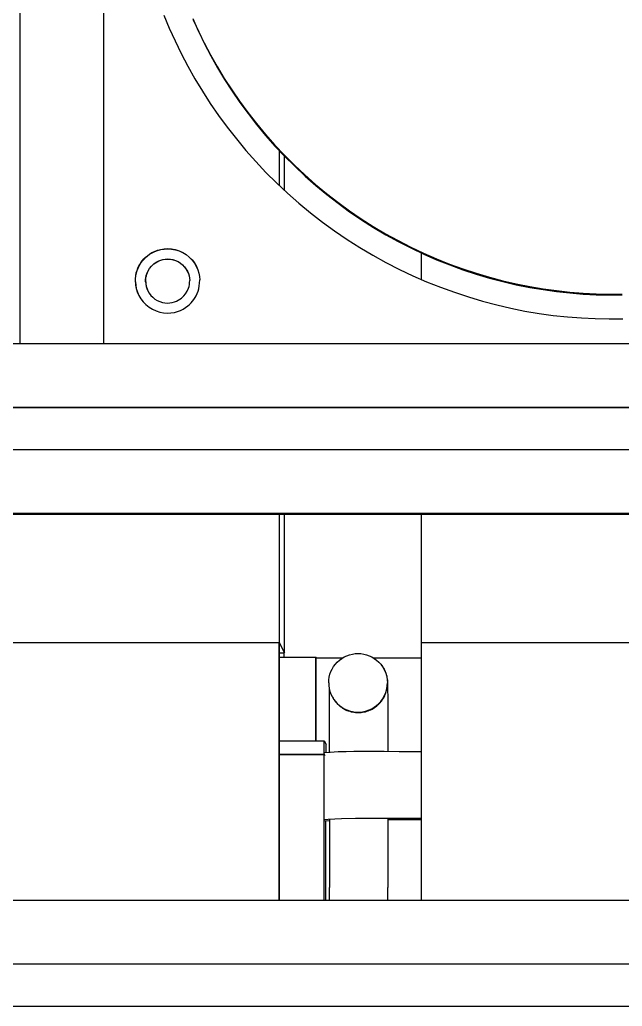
# Model space of a CAD drawing. Header units: millimetres. Extents: x -244 to 244, y -316 to 313.
# Drawn here: x -70.7 to 1.1, y 37 to 154.7 of the extents above; entities that cross this region are included whole.
import ezdxf

# ---------------------------------------------------------------- set-up
doc = ezdxf.new("R2010")
doc.units = ezdxf.units.MM
doc.layers.add('VISIBLE', color=7, linetype='Continuous')

msp = doc.modelspace()

# ---------------------------------------------------------------- linework, layer by layer
at = {"layer": 'VISIBLE'}
for p, q in [((-70.7, 116.05), (-70.7, 236.96)), ((-60.7, 116.05), (-60.7, 237.33)), ((-53.54, 155.21), (-52.9, 153.68)), ((-50.09, 154.81), (-49.44, 153.36)), ((-50.05, 154.68), (-49.39, 153.23)), ((-52.9, 153.68), (-52.21, 152.15)), ((-49.44, 153.36), (-48.74, 151.92)), ((-49.39, 153.23), (-48.69, 151.79)), ((-52.21, 152.15), (-51.47, 150.63)), ((-48.74, 151.92), (-47.99, 150.5)), ((-48.69, 151.79), (-47.95, 150.37)), ((-51.47, 150.63), (-50.68, 149.12)), ((-47.99, 150.5), (-47.19, 149.08)), ((-47.95, 150.37), (-47.15, 148.95)), ((-50.68, 149.12), (-49.84, 147.63)), ((-47.19, 149.08), (-46.35, 147.68)), ((-47.15, 148.95), (-46.31, 147.56)), ((-49.84, 147.63), (-48.95, 146.15)), ((-46.35, 147.68), (-45.46, 146.3)), ((-46.31, 147.56), (-45.42, 146.17)), ((-48.95, 146.15), (-48.01, 144.69)), ((-45.46, 146.3), (-44.52, 144.94)), ((-45.42, 146.17), (-44.49, 144.81)), ((-44.52, 144.94), (-43.54, 143.6)), ((-44.49, 144.81), (-43.51, 143.48)), ((-48.01, 144.69), (-47.02, 143.26)), ((-47.02, 143.26), (-45.98, 141.84)), ((-43.54, 143.6), (-42.51, 142.28)), ((-43.51, 143.48), (-42.48, 142.16)), ((-45.98, 141.84), (-44.9, 140.45)), ((-42.51, 142.28), (-41.44, 140.99)), ((-42.48, 142.16), (-41.41, 140.87)), ((-44.9, 140.45), (-43.77, 139.09)), ((-41.44, 140.99), (-40.33, 139.73)), ((-41.41, 140.87), (-40.29, 139.61)), ((-43.77, 139.09), (-42.59, 137.76)), ((-40.33, 139.73), (-39.17, 138.5)), ((-40.29, 139.61), (-39.14, 138.38)), ((-39.77, 134.88), (-39.77, 139.06)), ((-42.59, 137.76), (-41.37, 136.46)), ((-39.17, 138.5), (-37.97, 137.31)), ((-39.17, 134.32), (-39.17, 138.41)), ((-39.14, 138.38), (-37.94, 137.19)), ((-37.97, 137.31), (-36.73, 136.15)), ((-37.94, 137.19), (-36.7, 136.03)), ((-41.37, 136.46), (-40.1, 135.2)), ((-36.73, 136.15), (-35.46, 135.02)), ((-36.7, 136.03), (-35.43, 134.9)), ((-40.1, 135.2), (-38.79, 133.97)), ((-35.46, 135.02), (-34.14, 133.93)), ((-35.43, 134.9), (-34.12, 133.82)), ((-38.79, 133.97), (-37.45, 132.78)), ((-34.14, 133.93), (-32.8, 132.89)), ((-34.12, 133.82), (-32.77, 132.78)), ((-37.45, 132.78), (-36.06, 131.63)), ((-32.8, 132.89), (-31.42, 131.89)), ((-32.77, 132.78), (-31.39, 131.77)), ((-31.42, 131.89), (-30.01, 130.93)), ((-36.06, 131.63), (-34.64, 130.53)), ((-31.39, 131.77), (-29.98, 130.81)), ((-30.01, 130.93), (-28.57, 130.01)), ((-29.98, 130.81), (-28.54, 129.9)), ((-34.64, 130.53), (-33.18, 129.47)), ((-28.57, 130.01), (-27.1, 129.14)), ((-28.54, 129.9), (-27.08, 129.03)), ((-33.18, 129.47), (-31.69, 128.46)), ((-31.69, 128.46), (-30.17, 127.49)), ((-27.1, 129.14), (-25.61, 128.32)), ((-27.08, 129.03), (-25.59, 128.21)), ((-25.61, 128.32), (-24.1, 127.55)), ((-54.65, 127.04), (-54.3, 127.18)), ((-54.64, 127.02), (-54.29, 127.16)), ((-54.3, 127.18), (-53.92, 127.28)), ((-54.29, 127.16), (-53.91, 127.26)), ((-53.92, 127.28), (-53.51, 127.34)), ((-53.91, 127.26), (-53.5, 127.32)), ((-53.51, 127.34), (-53.08, 127.36)), ((-53.5, 127.32), (-53.07, 127.35)), ((-53.08, 127.36), (-52.64, 127.34)), ((-53.07, 127.35), (-52.63, 127.32)), ((-52.64, 127.34), (-52.19, 127.25)), ((-52.63, 127.32), (-52.18, 127.23)), ((-52.19, 127.25), (-51.74, 127.11)), ((-52.18, 127.23), (-51.73, 127.09)), ((-30.17, 127.49), (-28.62, 126.57)), ((-25.59, 128.21), (-24.08, 127.44)), ((-24.1, 127.55), (-22.57, 126.82)), ((-24.08, 127.44), (-22.55, 126.72)), ((-56.11, 125.93), (-55.93, 126.13)), ((-56.1, 125.91), (-55.92, 126.11)), ((-55.93, 126.13), (-55.74, 126.33)), ((-55.92, 126.11), (-55.73, 126.31)), ((-55.74, 126.33), (-55.51, 126.52)), ((-55.73, 126.31), (-55.5, 126.51)), ((-55.51, 126.52), (-55.25, 126.71)), ((-55.5, 126.51), (-55.25, 126.69)), ((-55.25, 126.71), (-54.97, 126.89)), ((-55.25, 126.69), (-54.96, 126.87)), ((-54.97, 126.89), (-54.65, 127.04)), ((-54.96, 126.87), (-54.64, 127.02)), ((-54.16, 125.91), (-53.92, 126)), ((-54.15, 125.89), (-53.91, 125.98)), ((-53.92, 126), (-53.66, 126.07)), ((-53.91, 125.98), (-53.65, 126.05)), ((-53.66, 126.07), (-53.38, 126.12)), ((-53.65, 126.05), (-53.37, 126.1)), ((-53.38, 126.12), (-53.08, 126.13)), ((-53.37, 126.1), (-53.08, 126.11)), ((-53.08, 126.13), (-52.78, 126.11)), ((-53.08, 126.11), (-52.77, 126.09)), ((-52.78, 126.11), (-52.47, 126.05)), ((-52.77, 126.09), (-52.46, 126.04)), ((-52.77, 126.09), (-52.46, 126.04)), ((-52.47, 126.05), (-52.17, 125.96)), ((-52.46, 126.04), (-52.16, 125.94)), ((-52.46, 126.04), (-52.16, 125.94)), ((-52.17, 125.96), (-51.87, 125.82)), ((-51.74, 127.11), (-51.31, 126.92)), ((-51.74, 127.11), (-51.31, 126.92)), ((-51.73, 127.09), (-51.3, 126.9)), ((-51.31, 126.92), (-50.9, 126.66)), ((-51.31, 126.92), (-50.9, 126.66)), ((-51.3, 126.9), (-50.89, 126.65)), ((-50.9, 126.66), (-50.52, 126.36)), ((-50.89, 126.65), (-50.52, 126.35)), ((-50.52, 126.36), (-50.19, 126.02)), ((-50.52, 126.35), (-50.19, 126)), ((-50.19, 126.02), (-49.91, 125.65)), ((-50.19, 126), (-49.9, 125.63)), ((-28.62, 126.57), (-27.05, 125.71)), ((-22.81, 123.68), (-22.81, 126.84)), ((-22.57, 126.82), (-21.02, 126.15)), ((-22.55, 126.72), (-21, 126.04)), ((-22.55, 126.72), (-21, 126.04)), ((-21.02, 126.15), (-19.46, 125.53)), ((-21, 126.04), (-19.44, 125.42)), ((-56.75, 124.76), (-56.64, 125.04)), ((-56.74, 124.74), (-56.63, 125.02)), ((-56.64, 125.04), (-56.52, 125.3)), ((-56.63, 125.02), (-56.51, 125.28)), ((-56.52, 125.3), (-56.39, 125.53)), ((-56.51, 125.28), (-56.38, 125.51)), ((-56.39, 125.53), (-56.25, 125.73)), ((-56.38, 125.51), (-56.25, 125.71)), ((-56.25, 125.73), (-56.11, 125.93)), ((-56.25, 125.71), (-56.1, 125.91)), ((-55.44, 124.72), (-55.25, 125.01)), ((-55.43, 124.7), (-55.25, 125)), ((-55.25, 125.01), (-55.03, 125.29)), ((-55.25, 125), (-55.03, 125.27)), ((-55.03, 125.29), (-54.74, 125.56)), ((-55.03, 125.27), (-54.74, 125.54)), ((-54.74, 125.56), (-54.57, 125.68)), ((-54.74, 125.54), (-54.56, 125.67)), ((-54.57, 125.68), (-54.37, 125.8)), ((-54.56, 125.67), (-54.36, 125.79)), ((-54.37, 125.8), (-54.16, 125.91)), ((-54.36, 125.79), (-54.15, 125.89)), ((-52.16, 125.94), (-51.86, 125.81)), ((-52.16, 125.94), (-51.86, 125.81)), ((-51.87, 125.82), (-51.59, 125.65)), ((-51.86, 125.81), (-51.58, 125.63)), ((-51.86, 125.81), (-51.58, 125.63)), ((-51.59, 125.65), (-51.33, 125.45)), ((-51.58, 125.63), (-51.33, 125.43)), ((-51.58, 125.63), (-51.33, 125.43)), ((-51.33, 125.45), (-51.11, 125.21)), ((-51.33, 125.43), (-51.1, 125.19)), ((-51.33, 125.43), (-51.1, 125.19)), ((-51.11, 125.21), (-50.91, 124.96)), ((-51.1, 125.19), (-50.91, 124.94)), ((-50.91, 124.96), (-50.76, 124.69)), ((-50.91, 124.94), (-50.75, 124.67)), ((-49.91, 125.65), (-49.68, 125.25)), ((-49.9, 125.63), (-49.67, 125.23)), ((-49.68, 125.25), (-49.5, 124.85)), ((-49.67, 125.23), (-49.5, 124.84)), ((-49.5, 124.85), (-49.38, 124.43)), ((-27.05, 125.71), (-25.45, 124.89)), ((-25.45, 124.89), (-23.84, 124.13)), ((-19.46, 125.53), (-17.88, 124.95)), ((-19.44, 125.42), (-17.87, 124.85)), ((-17.88, 124.95), (-16.3, 124.43)), ((-17.87, 124.85), (-16.28, 124.32)), ((-56.95, 123.78), (-56.91, 124.13)), ((-56.95, 123.4), (-56.95, 123.78)), ((-56.94, 123.76), (-56.9, 124.11)), ((-56.94, 123.38), (-56.94, 123.76)), ((-56.91, 124.13), (-56.84, 124.46)), ((-56.9, 124.11), (-56.83, 124.44)), ((-56.84, 124.46), (-56.75, 124.76)), ((-56.83, 124.44), (-56.74, 124.74)), ((-55.73, 123.68), (-55.7, 123.92)), ((-55.73, 123.42), (-55.73, 123.68)), ((-55.72, 123.66), (-55.69, 123.9)), ((-55.72, 123.4), (-55.72, 123.66)), ((-55.7, 123.92), (-55.65, 124.14)), ((-55.69, 123.9), (-55.64, 124.13)), ((-55.65, 124.14), (-55.59, 124.35)), ((-55.64, 124.13), (-55.58, 124.33)), ((-55.59, 124.35), (-55.44, 124.72)), ((-55.58, 124.33), (-55.43, 124.7)), ((-50.76, 124.69), (-50.63, 124.41)), ((-50.75, 124.67), (-50.63, 124.4)), ((-50.63, 124.41), (-50.55, 124.13)), ((-50.55, 124.13), (-50.5, 123.85)), ((-50.5, 123.85), (-50.47, 123.58)), ((-49.38, 124.43), (-49.3, 124.03)), ((-49.3, 124.03), (-49.27, 123.64)), ((-49.28, 123.26), (-49.27, 123.64)), ((-23.84, 124.13), (-22.2, 123.41)), ((-23.84, 124.13), (-22.2, 123.41)), ((-16.3, 124.43), (-14.7, 123.96)), ((-16.28, 124.32), (-14.69, 123.85)), ((-14.7, 123.96), (-13.11, 123.54)), ((-14.69, 123.85), (-13.09, 123.43)), ((-56.95, 123.4), (-56.92, 123.01)), ((-56.94, 123.38), (-56.91, 122.99)), ((-56.92, 123.01), (-56.84, 122.61)), ((-56.91, 122.99), (-56.84, 122.59)), ((-56.84, 122.61), (-56.72, 122.2)), ((-56.84, 122.59), (-56.71, 122.18)), ((-55.73, 123.42), (-55.71, 123.15)), ((-55.72, 123.4), (-55.7, 123.13)), ((-55.71, 123.15), (-55.66, 122.88)), ((-55.7, 123.13), (-55.65, 122.86)), ((-55.66, 122.88), (-55.57, 122.6)), ((-55.65, 122.86), (-55.56, 122.58)), ((-55.57, 122.6), (-55.45, 122.32)), ((-55.56, 122.58), (-55.45, 122.31)), ((-50.77, 122.29), (-50.61, 122.65)), ((-50.61, 122.65), (-50.55, 122.86)), ((-50.55, 122.86), (-50.51, 123.08)), ((-50.51, 123.08), (-50.48, 123.33)), ((-50.48, 123.33), (-50.47, 123.58)), ((-49.47, 122.28), (-49.38, 122.58)), ((-49.38, 122.58), (-49.32, 122.91)), ((-49.32, 122.91), (-49.28, 123.26)), ((-22.2, 123.41), (-20.55, 122.75)), ((-20.55, 122.75), (-18.89, 122.15)), ((-13.11, 123.54), (-11.5, 123.17)), ((-13.09, 123.43), (-11.5, 123.06)), ((-11.5, 123.17), (-9.9, 122.85)), ((-11.5, 123.06), (-9.89, 122.74)), ((-9.9, 122.85), (-8.3, 122.58)), ((-9.89, 122.74), (-8.3, 122.47)), ((-8.3, 122.58), (-6.71, 122.35)), ((-8.3, 122.47), (-6.7, 122.25)), ((-56.72, 122.2), (-56.54, 121.79)), ((-56.71, 122.18), (-56.54, 121.78)), ((-56.54, 121.79), (-56.31, 121.39)), ((-56.31, 121.39), (-56.03, 121.02)), ((-55.45, 122.32), (-55.29, 122.05)), ((-55.45, 122.32), (-55.29, 122.05)), ((-55.29, 122.05), (-55.1, 121.79)), ((-55.29, 122.05), (-55.1, 121.79)), ((-55.1, 121.79), (-54.87, 121.56)), ((-55.1, 121.79), (-54.87, 121.56)), ((-54.87, 121.56), (-54.62, 121.35)), ((-54.62, 121.35), (-54.34, 121.18)), ((-54.62, 121.35), (-54.34, 121.18)), ((-51.83, 121.2), (-51.64, 121.32)), ((-51.64, 121.32), (-51.46, 121.45)), ((-51.46, 121.45), (-51.17, 121.72)), ((-51.17, 121.72), (-50.95, 121.99)), ((-50.95, 121.99), (-50.77, 122.29)), ((-50.12, 121.11), (-49.97, 121.31)), ((-49.97, 121.31), (-49.83, 121.52)), ((-49.83, 121.52), (-49.7, 121.75)), ((-49.7, 121.75), (-49.58, 122)), ((-49.58, 122), (-49.47, 122.28)), ((-18.89, 122.15), (-17.21, 121.6)), ((-17.21, 121.6), (-15.53, 121.1)), ((-6.71, 122.35), (-5.12, 122.18)), ((-6.7, 122.25), (-5.11, 122.08)), ((-6.7, 122.25), (-5.11, 122.08)), ((-5.12, 122.18), (-3.53, 122.06)), ((-5.11, 122.08), (-3.53, 121.95)), ((-5.11, 122.08), (-3.53, 121.95)), ((-3.53, 122.06), (-1.96, 121.98)), ((-3.53, 121.95), (-1.96, 121.87)), ((-1.96, 121.98), (-0.4, 121.94)), ((-1.96, 121.87), (-0.4, 121.84)), ((-1.96, 121.87), (-0.4, 121.84)), ((-0.4, 121.94), (1.15, 121.95)), ((-0.4, 121.84), (1.15, 121.85)), ((-56.03, 121.02), (-55.7, 120.68)), ((-56.03, 121.02), (-55.7, 120.68)), ((-55.7, 120.68), (-55.32, 120.38)), ((-55.32, 120.38), (-54.91, 120.13)), ((-55.32, 120.38), (-54.91, 120.13)), ((-54.91, 120.13), (-54.48, 119.93)), ((-54.91, 120.13), (-54.48, 119.93)), ((-54.34, 121.18), (-54.04, 121.04)), ((-54.34, 121.18), (-54.04, 121.04)), ((-54.04, 121.04), (-53.73, 120.95)), ((-53.73, 120.95), (-53.43, 120.89)), ((-53.43, 120.89), (-53.12, 120.87)), ((-53.12, 120.87), (-52.83, 120.89)), ((-52.83, 120.89), (-52.55, 120.93)), ((-52.55, 120.93), (-52.29, 121)), ((-52.29, 121), (-52.05, 121.09)), ((-52.05, 121.09), (-51.83, 121.2)), ((-51.57, 120), (-51.25, 120.15)), ((-51.25, 120.15), (-50.97, 120.33)), ((-50.97, 120.33), (-50.71, 120.52)), ((-50.71, 120.52), (-50.49, 120.71)), ((-50.49, 120.71), (-50.29, 120.91)), ((-50.29, 120.91), (-50.12, 121.11)), ((-15.53, 121.1), (-13.84, 120.65)), ((-13.84, 120.65), (-12.15, 120.26)), ((-12.15, 120.26), (-10.46, 119.92)), ((-54.48, 119.93), (-54.03, 119.79)), ((-54.03, 119.79), (-53.58, 119.71)), ((-53.58, 119.71), (-53.14, 119.68)), ((-53.14, 119.68), (-52.71, 119.7)), ((-52.71, 119.7), (-52.3, 119.76)), ((-52.3, 119.76), (-51.92, 119.86)), ((-51.92, 119.86), (-51.57, 120)), ((-10.46, 119.92), (-8.77, 119.64)), ((-8.77, 119.64), (-7.08, 119.4)), ((-7.08, 119.4), (-5.4, 119.22)), ((-7.08, 119.4), (-5.4, 119.22)), ((-5.4, 119.22), (-3.73, 119.09)), ((-5.4, 119.22), (-3.73, 119.09)), ((-3.73, 119.09), (-2.07, 119.01)), ((-2.07, 119.01), (-0.42, 118.97)), ((-2.07, 119.01), (-0.42, 118.97)), ((-0.42, 118.97), (1.21, 118.98)), ((-197.47, 116.05), (197.47, 116.05)), ((-197.47, 108.46), (197.47, 108.46)), ((-197.41, 108.42), (197.41, 108.42)), ((-197.47, 103.39), (197.47, 103.39)), ((-197.47, 95.8), (197.47, 95.8)), ((-177.15, 95.76), (177.15, 95.76)), ((-177.1, 95.74), (177.1, 95.74)), ((-177.04, 95.7), (177.04, 95.7)), ((-60.7, 95.7), (-60.68, 95.67)), ((-60.68, 95.67), (60.68, 95.67)), ((-39.77, 80.34), (-39.77, 95.67)), ((-39.17, 79.13), (-39.17, 95.67)), ((-22.81, 80.37), (-22.81, 95.67)), ((-101.37, 80.37), (-39.78, 80.37)), ((-39.78, 49.62), (-39.78, 80.37)), ((-39.78, 80.37), (-39.17, 79.13)), ((-39.74, 49.62), (-39.74, 80.29)), ((-22.82, 49.62), (-22.82, 80.37)), ((-22.82, 80.37), (38.77, 80.37)), ((-39.74, 79.13), (-39.17, 79.13)), ((-39.2, 78.62), (-39.2, 79.13)), ((-39.2, 78.62), (-39.2, 79.13)), ((-31.72, 78.79), (-31.4, 78.9)), ((-31.4, 78.9), (-31.06, 78.99)), ((-31.06, 78.99), (-30.72, 79.04)), ((-30.72, 79.04), (-30.38, 79.05)), ((-30.38, 79.05), (-30.04, 79.04)), ((-30.04, 79.04), (-29.7, 78.99)), ((-30.04, 79.04), (-29.7, 78.99)), ((-29.7, 78.99), (-29.37, 78.9)), ((-29.37, 78.9), (-29.04, 78.79)), ((-39.74, 78.62), (-35.41, 78.62)), ((-35.41, 68.63), (-35.41, 78.62)), ((-35.41, 78.62), (-35.38, 78.56)), ((-35.38, 68.63), (-35.38, 78.56)), ((-35.38, 78.52), (-32.22, 78.52)), ((-33.29, 77.5), (-33.09, 77.77)), ((-33.09, 77.77), (-32.86, 78.03)), ((-33.09, 77.77), (-32.86, 78.03)), ((-32.86, 78.03), (-32.6, 78.26)), ((-32.6, 78.26), (-32.33, 78.46)), ((-32.6, 78.26), (-32.33, 78.46)), ((-32.33, 78.46), (-32.03, 78.64)), ((-32.03, 78.64), (-31.72, 78.79)), ((-32.03, 78.64), (-31.72, 78.79)), ((-29.04, 78.79), (-28.73, 78.64)), ((-29.04, 78.79), (-28.73, 78.64)), ((-28.73, 78.64), (-28.44, 78.46)), ((-28.54, 78.52), (-22.82, 78.52)), ((-28.44, 78.46), (-28.16, 78.26)), ((-28.16, 78.26), (-27.91, 78.03)), ((-27.91, 78.03), (-27.68, 77.77)), ((-27.91, 78.03), (-27.68, 77.77)), ((-27.68, 77.77), (-27.47, 77.5)), ((-27.62, 77.7), (-27.55, 77.6)), ((-33.81, 76.24), (-33.73, 76.57)), ((-33.73, 76.57), (-33.61, 76.89)), ((-33.61, 76.89), (-33.47, 77.2)), ((-33.47, 77.2), (-33.29, 77.5)), ((-27.55, 77.6), (-27.47, 77.5)), ((-27.47, 77.5), (-27.3, 77.2)), ((-27.47, 77.5), (-27.45, 77.46)), ((-27.45, 77.46), (-27.36, 77.32)), ((-27.36, 77.32), (-27.27, 77.17)), ((-27.3, 77.2), (-27.15, 76.89)), ((-27.3, 77.2), (-27.21, 77.02)), ((-27.27, 77.17), (-27.19, 77.01)), ((-27.21, 77.02), (-27.15, 76.89)), ((-27.19, 77.01), (-27.13, 76.86)), ((-27.15, 76.89), (-27.03, 76.57)), ((-27.15, 76.89), (-27.08, 76.7)), ((-27.13, 76.86), (-27.06, 76.7)), ((-27.08, 76.7), (-27.02, 76.54)), ((-27.06, 76.7), (-27.01, 76.53)), ((-27.03, 76.57), (-26.95, 76.24)), ((-27.02, 76.54), (-27.02, 76.52)), ((-27.01, 76.53), (-26.96, 76.37)), ((-33.88, 75.55), (-33.86, 75.9)), ((-33.88, 75.55), (-33.86, 75.9)), ((-33.88, 75.55), (-33.86, 75.21)), ((-33.86, 75.9), (-33.81, 76.24)), ((-26.96, 76.37), (-26.93, 76.2)), ((-26.95, 76.24), (-26.9, 75.9)), ((-26.93, 76.2), (-26.9, 76.03)), ((-26.9, 76.03), (-26.88, 75.86)), ((-26.9, 75.9), (-26.88, 75.55)), ((-26.9, 75.21), (-26.88, 75.55)), ((-26.88, 75.86), (-26.87, 75.85)), ((-26.87, 75.85), (-26.87, 75.82)), ((-26.87, 75.82), (-26.86, 75.51)), ((-26.86, 75.51), (-26.85, 75.44)), ((-26.85, 75.44), (-26.85, 75.38)), ((-26.85, 75.38), (-26.85, 75.28)), ((-33.86, 75.21), (-33.81, 74.87)), ((-33.84, 75.03), (-33.84, 74.95)), ((-33.84, 74.95), (-33.83, 74.72)), ((-33.83, 74.72), (-33.83, 74.45)), ((-33.83, 74.45), (-33.83, 74.13)), ((-33.81, 74.87), (-33.73, 74.54)), ((-33.73, 74.54), (-33.66, 74.34)), ((-33.73, 74.54), (-33.61, 74.22)), ((-33.66, 74.34), (-33.61, 74.22)), ((-33.61, 74.22), (-33.53, 74.03)), ((-33.61, 74.22), (-33.47, 73.91)), ((-33.59, 74.17), (-33.59, 74.17)), ((-33.59, 74.17), (-33.52, 74.01)), ((-27.3, 73.91), (-27.15, 74.22)), ((-27.2, 74.01), (-27.13, 74.17)), ((-27.15, 74.22), (-27.03, 74.54)), ((-27.13, 74.17), (-27.07, 74.33)), ((-27.07, 74.33), (-27.01, 74.49)), ((-27.03, 74.54), (-26.95, 74.87)), ((-27.01, 74.49), (-26.97, 74.66)), ((-26.97, 74.66), (-26.93, 74.82)), ((-26.95, 74.87), (-26.9, 75.21)), ((-26.93, 74.82), (-26.93, 74.84)), ((-26.85, 75.28), (-26.85, 75.14)), ((-26.85, 75.14), (-26.85, 74.95)), ((-26.85, 74.95), (-26.85, 74.72)), ((-26.85, 74.72), (-26.85, 74.45)), ((-26.85, 74.45), (-26.84, 74.13)), ((-33.83, 74.13), (-33.83, 73.78)), ((-33.83, 73.78), (-33.83, 73.38)), ((-33.83, 73.38), (-33.83, 72.95)), ((-33.52, 74.01), (-33.44, 73.86)), ((-33.47, 73.91), (-33.29, 73.61)), ((-33.44, 73.86), (-33.36, 73.71)), ((-33.36, 73.71), (-33.27, 73.56)), ((-33.29, 73.61), (-33.09, 73.34)), ((-33.27, 73.56), (-33.17, 73.42)), ((-33.17, 73.42), (-33.06, 73.29)), ((-33.09, 73.34), (-32.86, 73.08)), ((-33.06, 73.29), (-32.95, 73.16)), ((-32.95, 73.16), (-32.83, 73.03)), ((-32.86, 73.08), (-32.6, 72.85)), ((-32.83, 73.03), (-32.71, 72.91)), ((-28.16, 72.85), (-27.91, 73.08)), ((-27.95, 72.97), (-27.89, 73.03)), ((-27.91, 73.08), (-27.68, 73.34)), ((-27.89, 73.03), (-27.83, 73.1)), ((-27.83, 73.1), (-27.77, 73.16)), ((-27.77, 73.16), (-27.71, 73.22)), ((-27.71, 73.22), (-27.66, 73.29)), ((-27.68, 73.34), (-27.47, 73.61)), ((-27.66, 73.29), (-27.55, 73.42)), ((-27.55, 73.42), (-27.45, 73.56)), ((-27.47, 73.61), (-27.3, 73.91)), ((-27.45, 73.56), (-27.36, 73.71)), ((-27.36, 73.71), (-27.28, 73.86)), ((-27.28, 73.86), (-27.2, 74.01)), ((-26.84, 74.13), (-26.84, 73.78)), ((-26.84, 73.78), (-26.84, 73.38)), ((-26.84, 73.38), (-26.84, 72.95)), ((-33.83, 72.95), (-33.82, 72.48)), ((-33.82, 72.48), (-33.82, 71.96)), ((-33.82, 71.96), (-33.82, 71.42)), ((-32.71, 72.91), (-32.58, 72.8)), ((-32.6, 72.85), (-32.33, 72.65)), ((-32.58, 72.8), (-32.51, 72.75)), ((-32.51, 72.75), (-32.44, 72.7)), ((-32.44, 72.7), (-32.37, 72.65)), ((-32.37, 72.65), (-32.3, 72.6)), ((-32.33, 72.65), (-32.03, 72.47)), ((-32.3, 72.6), (-32.23, 72.55)), ((-32.23, 72.55), (-32.16, 72.51)), ((-32.16, 72.51), (-32.01, 72.42)), ((-32.03, 72.47), (-31.72, 72.32)), ((-32.01, 72.42), (-31.86, 72.34)), ((-31.86, 72.34), (-31.7, 72.27)), ((-31.72, 72.32), (-31.4, 72.21)), ((-31.7, 72.27), (-31.54, 72.21)), ((-31.54, 72.21), (-31.38, 72.16)), ((-31.4, 72.21), (-31.06, 72.12)), ((-31.38, 72.16), (-31.21, 72.11)), ((-31.21, 72.11), (-31.04, 72.08)), ((-31.06, 72.12), (-30.72, 72.07)), ((-31.04, 72.08), (-30.88, 72.05)), ((-30.88, 72.05), (-30.7, 72.03)), ((-30.72, 72.07), (-30.38, 72.06)), ((-30.7, 72.03), (-30.53, 72.01)), ((-30.53, 72.01), (-30.36, 72.01)), ((-30.38, 72.06), (-30.04, 72.07)), ((-30.36, 72.01), (-30.19, 72.01)), ((-30.19, 72.01), (-30.02, 72.03)), ((-30.04, 72.07), (-29.7, 72.12)), ((-30.02, 72.03), (-29.85, 72.05)), ((-29.85, 72.05), (-29.68, 72.08)), ((-29.7, 72.12), (-29.37, 72.21)), ((-29.68, 72.08), (-29.51, 72.11)), ((-29.51, 72.11), (-29.35, 72.16)), ((-29.37, 72.21), (-29.04, 72.32)), ((-29.35, 72.16), (-29.18, 72.21)), ((-29.18, 72.21), (-29.02, 72.28)), ((-29.18, 72.21), (-29.18, 72.21)), ((-29.04, 72.32), (-28.73, 72.47)), ((-29.02, 72.28), (-28.86, 72.35)), ((-28.86, 72.35), (-28.71, 72.42)), ((-28.73, 72.47), (-28.44, 72.65)), ((-28.71, 72.42), (-28.56, 72.51)), ((-28.56, 72.51), (-28.42, 72.6)), ((-28.44, 72.65), (-28.16, 72.85)), ((-28.42, 72.6), (-28.28, 72.7)), ((-28.28, 72.7), (-28.14, 72.8)), ((-28.14, 72.8), (-28.01, 72.92)), ((-28.01, 72.92), (-27.95, 72.97)), ((-26.84, 72.95), (-26.84, 72.48)), ((-26.84, 72.48), (-26.84, 71.96)), ((-26.84, 71.96), (-26.84, 71.42)), ((-33.82, 71.42), (-33.82, 70.83)), ((-33.82, 70.83), (-33.82, 70.21)), ((-26.84, 71.42), (-26.84, 70.83)), ((-26.84, 70.83), (-26.83, 70.21)), ((-33.82, 70.21), (-33.82, 69.56)), ((-33.82, 69.56), (-33.81, 68.87)), ((-26.83, 70.21), (-26.83, 69.56)), ((-26.83, 69.56), (-26.83, 68.87)), ((-39.74, 68.63), (-34.41, 68.63)), ((-34.41, 67.03), (-34.41, 68.63)), ((-34.41, 68.63), (-34.2, 68.2)), ((-33.81, 68.87), (-33.81, 68.15)), ((-26.83, 68.87), (-26.83, 68.15)), ((-34.34, 67.25), (-33.72, 67.3)), ((-34.2, 67.26), (-34.2, 68.2)), ((-33.81, 68.15), (-33.81, 67.4)), ((-33.81, 67.4), (-33.81, 67.29)), ((-33.72, 67.3), (-32.76, 67.35)), ((-32.76, 67.35), (-31.81, 67.38)), ((-31.81, 67.38), (-30.87, 67.39)), ((-30.87, 67.39), (-29.04, 67.39)), ((-29.04, 67.39), (-27.25, 67.39)), ((-27.25, 67.39), (-25.48, 67.38)), ((-26.83, 68.15), (-26.83, 67.4)), ((-26.83, 67.4), (-26.83, 67.39)), ((-25.48, 67.38), (-22.82, 67.38)), ((-39.74, 67.03), (-34.41, 67.03)), ((-39.74, 67.02), (-39.65, 67.02)), ((-39.65, 67.02), (-39.25, 67.02)), ((-39.25, 67.02), (-38.83, 67.02)), ((-38.83, 67.02), (-38.38, 67.02)), ((-38.38, 67.02), (-37.92, 67.02)), ((-37.92, 67.02), (-37.45, 67.02)), ((-37.45, 67.02), (-36.99, 67.02)), ((-36.99, 67.02), (-36.54, 67.02)), ((-36.54, 67.02), (-36.11, 67.02)), ((-36.11, 67.02), (-35.72, 67.02)), ((-35.72, 67.02), (-35.37, 67.02)), ((-35.37, 67.02), (-35.08, 67.02)), ((-35.08, 67.02), (-34.84, 67.02)), ((-34.84, 67.02), (-34.65, 67.01)), ((-34.65, 67.01), (-34.52, 67.01)), ((-34.52, 67.01), (-34.44, 67.01)), ((-34.44, 67.01), (-34.41, 67.01)), ((-34.41, 67.03), (-34.34, 66.89)), ((-34.41, 49.62), (-34.41, 67.01)), ((-34.41, 59.23), (-33.93, 59.28)), ((-34.41, 59.08), (-33.8, 59.14)), ((-34.21, 49.62), (-34.21, 59.1)), ((-33.93, 59.28), (-33.15, 59.33)), ((-33.8, 59.29), (-33.8, 58.45)), ((-33.15, 59.33), (-32.35, 59.37)), ((-32.35, 59.37), (-30.7, 59.41)), ((-30.7, 59.41), (-29, 59.41)), ((-29, 59.41), (-27.26, 59.4)), ((-27.26, 59.4), (-25.49, 59.4)), ((-26.82, 59.4), (-26.82, 58.45)), ((-26.82, 59.26), (-26.02, 59.26)), ((-26.02, 59.26), (-22.82, 59.26)), ((-25.49, 59.4), (-22.82, 59.4)), ((-33.8, 58.45), (-33.8, 57.44)), ((-26.82, 58.45), (-26.82, 57.44)), ((-33.8, 57.44), (-33.8, 56.42)), ((-26.82, 57.44), (-26.82, 56.42)), ((-33.8, 56.42), (-33.8, 55.38)), ((-33.8, 55.38), (-33.8, 54.34)), ((-26.82, 56.42), (-26.82, 55.38)), ((-26.82, 55.38), (-26.82, 54.34)), ((-33.8, 54.34), (-33.8, 53.28)), ((-26.82, 54.34), (-26.82, 53.28)), ((-33.8, 53.28), (-33.8, 52.22)), ((-26.82, 53.28), (-26.82, 52.22)), ((-33.8, 52.22), (-33.8, 51.15)), ((-26.82, 52.22), (-26.82, 51.15)), ((-33.8, 49.62), (-33.8, 51.15)), ((-26.82, 49.62), (-26.82, 51.15)), ((-197.47, 49.62), (197.47, 49.62)), ((-197.47, 42.03), (197.47, 42.03)), ((-197.41, 42.01), (197.41, 42.01)), ((-197.47, 36.96), (197.47, 36.96))]:
    msp.add_line(p, q, dxfattribs=at)

doc.saveas('drawing.dxf')
